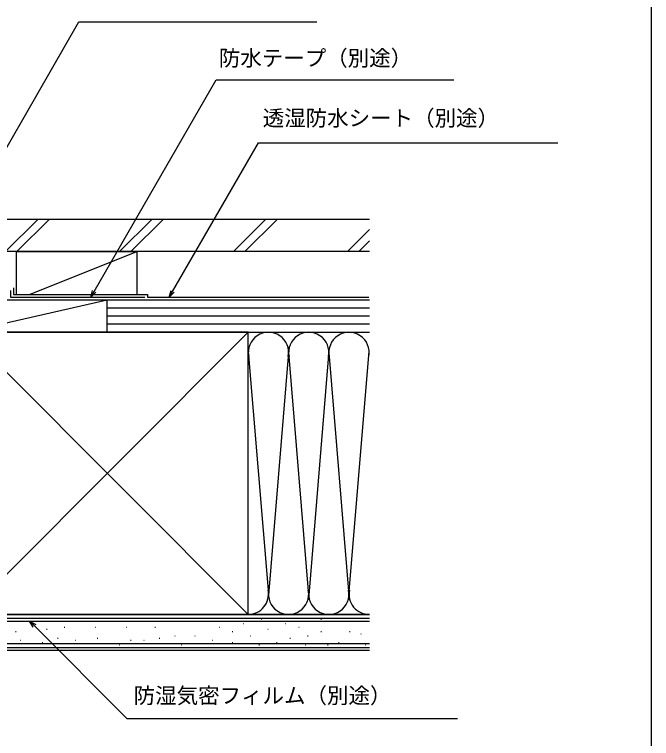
# Model space of a CAD drawing. Units: millimetres, scale not verified. Extents: x -525 to 525, y -783 to 778.
# Drawn here: x 287.8 to 525, y 282.8 to 552.2 of the extents above; entities that cross this region are included whole.
import ezdxf
from ezdxf.enums import TextEntityAlignment as Align

# ---------------------------------------------------------------- set-up
doc = ezdxf.new("R2010")
doc.units = ezdxf.units.MM
doc.header["$LTSCALE"] = 4
for name, color, linetype in [('0-6_YKK_D', 6, 'Continuous'), ('0-7_YKK_ZWAK', 7, 'Continuous'), ('0-8_YSS_K', 3, 'Continuous'), ('0-9_YSS_KE', 3, 'Continuous')]:
    doc.layers.add(name, color=color, linetype=linetype)
doc.styles.add('ＭＳ ゴシック', font='')
doc.styles.get('ＭＳ ゴシック').set_extended_font_data('MS Gothic')

msp = doc.modelspace()

# ---------------------------------------------------------------- linework, layer by layer
at = {"layer": '0-6_YKK_D'}
for points in [[(264.721, 467.883), (265.995, 470.091), (311.791, 549.479), (400.385, 549.479)], [(316.141, 446.973), (317.415, 449.182), (362.836, 527.919), (451.429, 527.919)], [(345.379, 446.973), (346.653, 449.182), (378.583, 504.533), (490.102, 504.533)], [(318.007, 448.841), (316.141, 446.973), (316.823, 449.524)], [(347.245, 448.841), (345.379, 446.973), (346.062, 449.524)], [(294.722, 324.187), (293.402, 326.473), (295.688, 325.153)], [(293.402, 326.473), (295.205, 324.67), (329.619, 290.256), (452.805, 290.256)]]:
    msp.add_lwpolyline(points, dxfattribs=at)
at = {"layer": '0-7_YKK_ZWAK'}
msp.add_lwpolyline([(-525, -782.7), (525, -782.7), (525, 747.3)], dxfattribs=at)
at = {"layer": '0-8_YSS_K'}
for p, q in [((296.45, 475.973), (284.45, 463.973)), ((300.693, 475.973), (288.693, 463.973)), ((338.877, 475.973), (326.877, 463.973)), ((343.119, 475.973), (331.119, 463.973)), ((381.303, 475.973), (369.303, 463.973)), ((385.546, 475.973), (373.546, 463.973)), ((419.998, 472.242), (411.729, 463.973)), ((419.998, 467.999), (415.972, 463.973)), ((288.34, 463.973), (288.34, 447.973)), ((288.34, 463.973), (333.34, 463.973)), ((293.34, 447.973), (333.34, 463.973)), ((333.34, 463.973), (333.34, 447.973)), ((322.34, 445.973), (269.84, 445.973)), ((322.34, 445.973), (269.84, 433.973)), ((333.34, 445.973), (288.34, 445.973)), ((419.998, 445.973), (322.34, 445.973)), ((322.34, 433.973), (322.34, 445.973)), ((322.34, 433.973), (322.34, 445.973)), ((419.998, 442.973), (322.34, 442.973)), ((419.998, 439.973), (322.34, 439.973)), ((419.998, 436.973), (322.34, 436.973)), ((269.84, 328.973), (374.84, 433.973)), ((269.84, 433.973), (374.84, 328.973)), ((322.34, 433.973), (419.998, 433.973)), ((374.84, 433.973), (419.998, 433.973)), ((374.846, 426.779), (382.182, 338.005)), ((412.34, 336.092), (419.841, 426.866)), ((389.682, 424.942), (382.34, 336.092)), ((397.34, 336.092), (389.998, 424.942)), ((404.73, 425.528), (397.34, 336.092)), ((405.001, 424.908), (412.34, 336.092)), ((374.84, 328.973), (419.998, 328.973)), ((419.998, 327.473), (247.34, 327.473)), ((311.264, 326.408), (311.464, 326.408)), ((323.557, 326.408), (323.757, 326.408)), ((334.271, 326.408), (334.471, 326.408)), ((347.458, 326.408), (347.658, 326.408)), ((356.524, 326.408), (356.724, 326.408)), ((379.6, 327.232), (379.8, 327.232)), ((401.853, 327.232), (402.053, 327.232)), ((408.446, 326.408), (408.646, 326.408)), ((418.336, 326.408), (418.536, 326.408)), ((294.78, 325.584), (294.98, 325.584)), ((299.725, 323.435), (299.925, 323.435)), ((306.319, 324.259), (306.519, 324.259)), ((317.788, 324.259), (317.988, 324.259)), ((329.326, 324.259), (329.526, 324.259)), ((340.041, 324.259), (340.241, 324.259)), ((363.941, 324.259), (364.141, 324.259)), ((373.007, 325.584), (373.207, 325.584)), ((382.073, 323.435), (382.273, 323.435)), ((388.666, 325.584), (388.866, 325.584)), ((393.611, 324.259), (393.811, 324.259)), ((288.187, 322.611), (288.387, 322.611)), ((347.458, 320.963), (347.658, 320.963)), ((354.875, 320.963), (355.075, 320.963)), ((368.886, 322.611), (369.086, 322.611)), ((375.479, 320.963), (375.679, 320.963)), ((396.908, 320.963), (397.108, 320.963)), ((401.853, 322.611), (402.053, 322.611)), ((412.567, 322.611), (412.767, 322.611)), ((416.687, 321.787), (416.887, 321.787)), ((289.835, 319.314), (290.035, 319.314)), ((298.077, 318.49), (298.277, 318.49)), ((303.846, 320.139), (304.046, 320.139)), ((310.439, 319.314), (310.639, 319.314)), ((318.612, 320.139), (318.812, 320.139)), ((330.975, 319.314), (331.175, 319.314)), ((335.92, 319.314), (336.12, 319.314)), ((341.689, 320.139), (341.889, 320.139)), ((361.469, 319.314), (361.669, 319.314)), ((368.886, 318.49), (369.086, 318.49)), ((385.369, 318.49), (385.569, 318.49)), ((390.314, 320.139), (390.514, 320.139)), ((408.446, 318.49), (408.646, 318.49)), ((419.998, 317.973), (247.34, 317.973)), ((419.998, 315.473), (247.34, 315.473)), ((326.854, 317.666), (327.054, 317.666)), ((349.93, 317.666), (350.13, 317.666)), ((378.776, 317.666), (378.976, 317.666)), ((396.083, 317.666), (396.283, 317.666)), ((404.325, 317.666), (404.525, 317.666)), ((418.336, 317.666), (418.536, 317.666))]:
    msp.add_line(p, q, dxfattribs=at)
msp.add_lwpolyline([(269.84, 445.973), (269.84, 433.973), (322.34, 433.973)], dxfattribs=at)
for centre, start, end in [((382.34, 426.473), 348.21668, 191.78379), ((397.34, 426.473), 348.21668, 191.78379), ((412.34, 426.473), 348.21668, 191.78379), ((374.84, 336.473), 270, 11.78353), ((389.84, 336.473), 168.21646, 11.78353), ((404.84, 336.473), 168.21646, 11.78353), ((419.84, 336.473), 168.21646, 271.20759)]:
    msp.add_arc(centre, 7.5, start, end, dxfattribs=at)
at = {"layer": '0-9_YSS_KE'}
for p, q in [((419.998, 463.973), (267.34, 463.973)), ((337.34, 447.973), (337.34, 446.973)), ((337.34, 446.973), (419.682, 446.973)), ((374.84, 420.009), (374.84, 433.973)), ((374.84, 328.973), (374.84, 426.473)), ((419.998, 328.973), (247.34, 328.973)), ((268.84, 326.473), (419.998, 326.473)), ((419.998, 316.473), (247.34, 316.473))]:
    msp.add_line(p, q, dxfattribs=at)
for points in [[(419.998, 475.973), (267.34, 475.973), (267.34, 463.973)], [(287.34, 450.473), (287.34, 447.973), (337.34, 447.973)], [(286.34, 449.473), (286.34, 446.973), (336.34, 446.973)], [(374.84, 433.973), (269.84, 433.973), (269.84, 328.973), (374.84, 328.973)]]:
    msp.add_lwpolyline(points, dxfattribs=at)

# ---------------------------------------------------------------- texts
at = {"layer": '0-6_YKK_D', "style": 'ＭＳ ゴシック'}
for s, p in [('防水テープ（別途）', (363.866, 531.33)), ('透湿防水シート（別途）', (380.212, 508.998)), ('防湿気密フィルム（別途）', (332.15, 294.064))]:
    msp.add_text(s, height=5.865, dxfattribs=at).set_placement(p, align=Align.BOTTOM_LEFT)

doc.saveas('drawing.dxf')
